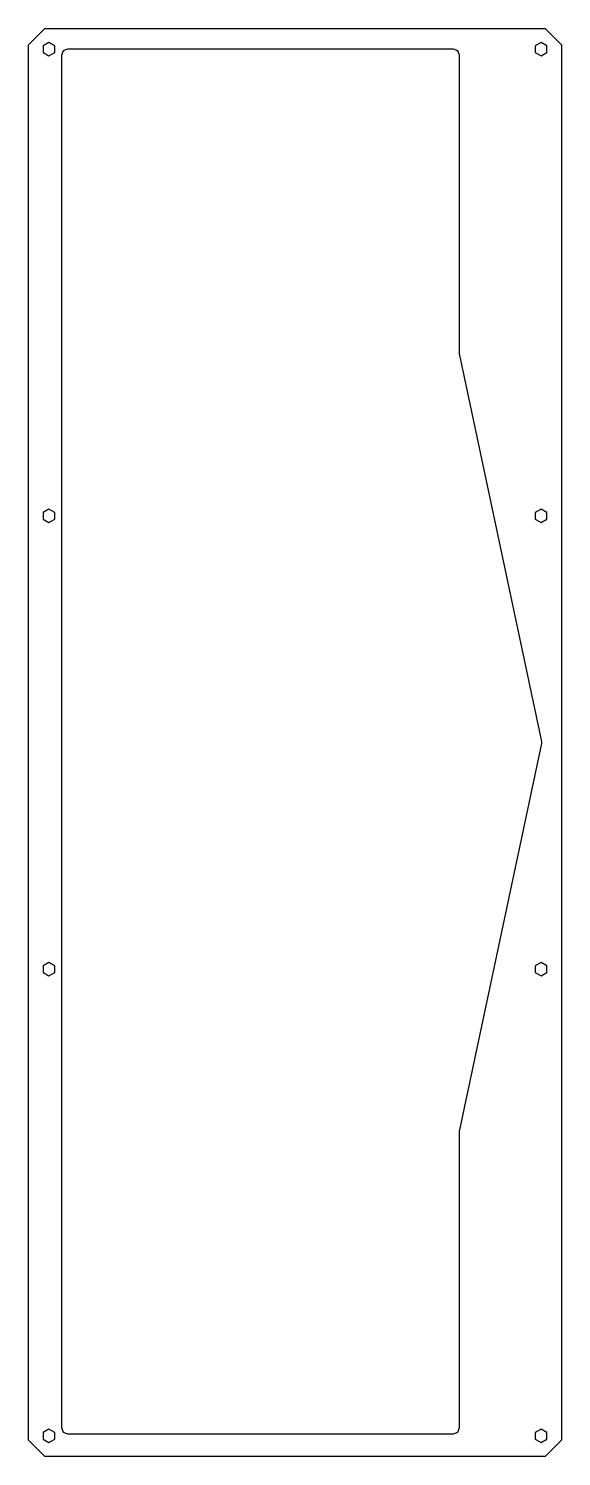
# Model space of a CAD drawing. Header units: millimetres. Extents: x 659 to 789, y 18 to 366.
import ezdxf

# ---------------------------------------------------------------- set-up
doc = ezdxf.new("R2010")
doc.units = ezdxf.units.MM
doc.layers.get('0').update_dxf_attribs({"linetype": 'CONTINUOUS'})

msp = doc.modelspace()

# ---------------------------------------------------------------- linework, layer by layer
for points in [[(658.662628, 21.599804), (658.662628, 362.399806), (662.662628, 366.399803), (784.912627, 366.399803), (788.912627, 362.399806), (788.912627, 21.599804), (784.912627, 17.599807), (662.662628, 17.599807)], [(662.255331, 362.212302), (662.255331, 360.587298), (663.662626, 359.774795), (665.069922, 360.587298), (665.069922, 362.212302), (663.662626, 363.024805)], [(785.319922, 362.212302), (783.912627, 363.024805), (782.505331, 362.212302), (782.505331, 360.587298), (783.912627, 359.774795), (785.319922, 360.587298)], [(666.692627, 359.868564), (666.692627, 24.629812), (667.131966, 23.569151), (668.192626, 23.12981), (762.532626, 23.12981), (763.593289, 23.56915), (764.032629, 24.629812), (764.032629, 97.164645), (764.054483, 97.372555), (784.123933, 191.791895), (784.123933, 192.207714), (764.054483, 286.627055), (764.032629, 286.834965), (764.032629, 359.868564), (763.593289, 360.929226), (762.532626, 361.368566), (668.192626, 361.368566), (667.131966, 360.929225)], [(665.069922, 248.212313), (663.662626, 249.024816), (662.255331, 248.212313), (662.255331, 246.587309), (663.662626, 245.774806), (665.069922, 246.587309)], [(783.912627, 249.024816), (782.505331, 248.212313), (782.505331, 246.587309), (783.912627, 245.774806), (785.319922, 246.587309), (785.319922, 248.212313)], [(663.662626, 134.974794), (665.069922, 135.787296), (665.069922, 137.412301), (663.662626, 138.224803), (662.255331, 137.412301), (662.255331, 135.787296)], [(783.912627, 134.974794), (785.319922, 135.787296), (785.319922, 137.412301), (783.912627, 138.224803), (782.505331, 137.412301), (782.505331, 135.787296)], [(662.255331, 23.412312), (662.255331, 21.787307), (663.662626, 20.974805), (665.069922, 21.787307), (665.069922, 23.412312), (663.662626, 24.224814)], [(785.319922, 21.787307), (785.319922, 23.412312), (783.912627, 24.224814), (782.505331, 23.412312), (782.505331, 21.787307), (783.912627, 20.974805)]]:
    msp.add_lwpolyline(points, close=True)

doc.saveas('drawing.dxf')
